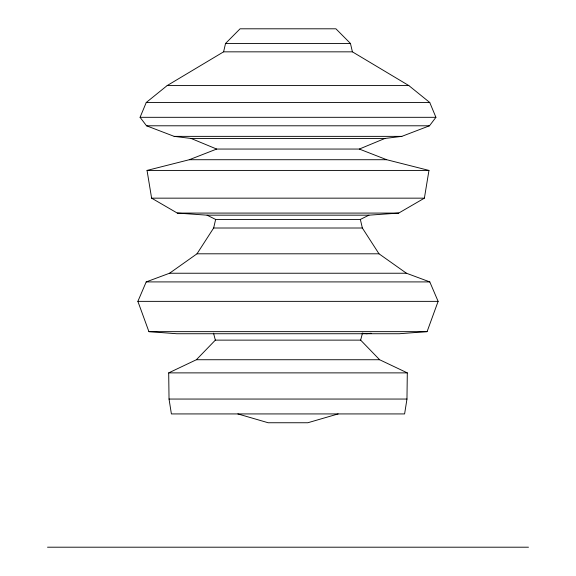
<?xml version="1.0" encoding="UTF-8"?>
<svg xmlns="http://www.w3.org/2000/svg" width="576" height="576" viewBox="0 0 576 576"><rect width="100%" height="100%" fill="white"/><g stroke="black" fill="none" stroke-linecap="round" stroke-linejoin="round"><path stroke-width="0.86" d="M406.966 399.053L407.304 372.881L379.62 359.734L360.648 340.128L215.352 340.128L196.38 359.734L168.696 372.881L169.034 399.053L171.396 413.928L404.604 413.928L406.966 399.053L169.034 399.053M424.39 198.158L428.962 170.424L386.698 159.718L359.33 149.054L216.67 149.054L189.302 159.718L147.038 170.424L151.61 198.158L177.3 213.084L207.072 215.172L368.928 215.172L398.7 213.084L424.39 198.158L151.61 198.158M368.928 215.172L360.36 219.434L362.354 228.01L378.994 253.8L406.433 273.233L429.797 281.909L438.12 301.363L427.082 331.646L399.24 333.734L176.76 333.734L148.918 331.646L137.88 301.363L146.203 281.909L169.567 273.233L197.006 253.8L213.646 228.01L215.64 219.434L207.072 215.172M223.589 51.84L225.554 43.438L240.091 28.8L335.909 28.8L350.446 43.438L352.411 51.84L408.838 85.579L429.754 102.499L435.924 117.317L429.48 125.791L401.839 136.368L384.876 138.47L191.124 138.47L174.161 136.368L146.52 125.791L140.076 117.317L146.246 102.499L167.162 85.579L223.589 51.84L352.411 51.84M360.648 340.128L362.462 333.194M359.33 149.054L384.876 138.47M338.134 413.928L307.85 422.748L268.15 422.748L237.866 413.928M371.131 333.259L366.66 333.734L362.196 333.223M225.554 43.438L350.446 43.438M167.162 85.579L408.838 85.579M146.246 102.499L429.754 102.499M140.076 117.317L435.924 117.317M146.52 125.791L429.48 125.791M174.161 136.368L401.839 136.368M189.302 159.718L386.698 159.718M147.038 170.424L428.962 170.424M177.3 213.084L398.7 213.084M215.64 219.434L360.36 219.434M213.646 228.01L362.354 228.01M197.006 253.8L378.994 253.8M169.567 273.233L406.433 273.233M146.203 281.909L429.797 281.909M137.88 301.363L438.12 301.363M148.918 331.646L427.082 331.646M196.38 359.734L379.62 359.734M168.696 372.881L407.304 372.881M47.52 547.2L528.48 547.2M191.124 138.47L216.67 149.054M213.538 333.194L215.352 340.128"/></g></svg>
